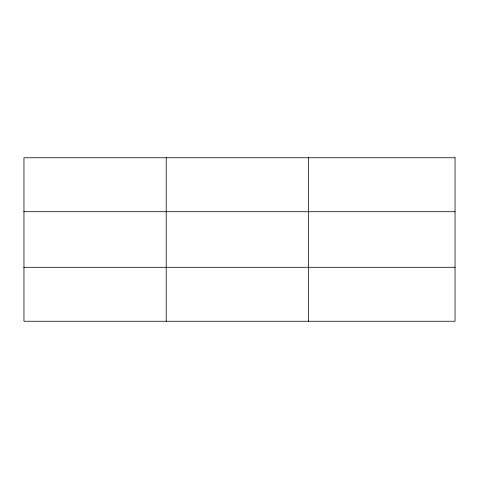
<?xml version="1.0" encoding="UTF-8"?>
<svg xmlns="http://www.w3.org/2000/svg" width="479" height="479" viewBox="0 0 479 479"><rect width="100%" height="100%" fill="white"/><g stroke="black" fill="none" stroke-linecap="round" stroke-linejoin="round"><path stroke-width="0.72" d="M166.213 157.753L166.213 321.247M308.476 157.753L308.476 321.247M23.95 211.706L455.05 211.706M23.95 267.294L455.05 267.294M455.05 157.753L455.05 321.247L23.95 321.247L23.95 157.753L455.05 157.753"/></g></svg>
